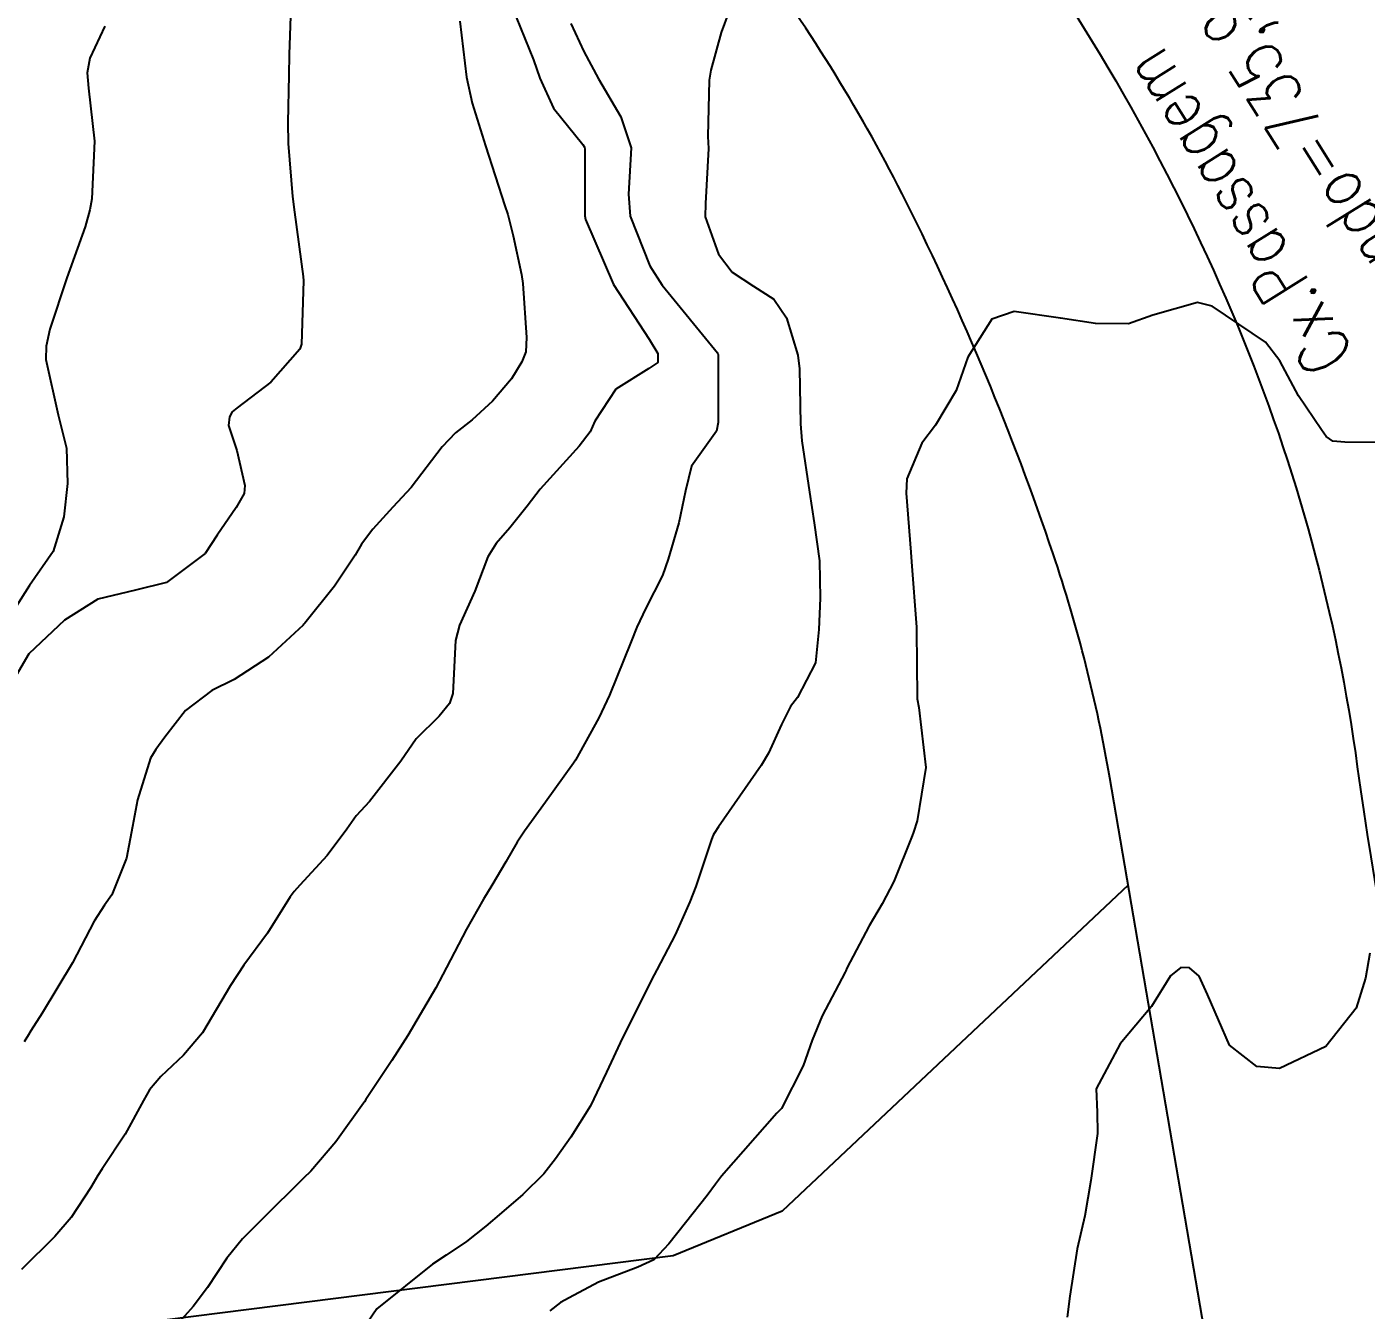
# Model space of a CAD drawing. Header units: metres. Extents: x 298520 to 308411, y 7433745 to 7450750.
# Drawn here: x 304440.65 to 304479.77, y 7439699.62 to 7439737.11 of the extents above; entities that cross this region are included whole.
import ezdxf

# ---------------------------------------------------------------- set-up
doc = ezdxf.new("R2010")
doc.units = ezdxf.units.M
doc.header["$LTSCALE"] = 10
for name, color, linetype in [('Curvas de Nivel 1m', 11, 'Continuous'), ('Curvas de Nivel 5m', 15, 'Continuous'), ('TEXTO', 45, 'Continuous'), ('Vias Primárias', 230, 'Continuous')]:
    doc.layers.add(name, color=color, linetype=linetype)
doc.styles.add('ROMANS', font='romans', dxfattribs={"height": 0.2})

msp = doc.modelspace()

# ---------------------------------------------------------------- linework, layer by layer
at = {"layer": 'Curvas de Nivel 1m', "flags": 128}
for points, elevation in [([(304448.363, 7439737.696), (304448.317, 7439736.301), (304448.303, 7439735.696), (304448.28, 7439734.316), (304448.285, 7439733.696), (304448.413, 7439732.152), (304448.471, 7439731.694), (304448.724, 7439729.811), (304448.731, 7439729.691), (304448.675, 7439727.841), (304448.622, 7439727.692), (304447.776, 7439726.733), (304446.797, 7439725.981), (304446.645, 7439725.862), (304446.569, 7439725.713), (304446.538, 7439725.461), (304446.783, 7439724.731), (304447.023, 7439723.707), (304447, 7439723.477), (304446.763, 7439723.07), (304446.209, 7439722.26), (304445.865, 7439721.723), (304444.734, 7439720.88), (304443.831, 7439720.65), (304442.729, 7439720.388), (304441.757, 7439719.774), (304440.713, 7439718.793), (304440.338, 7439718.162)], 746), ([(304454.939, 7439737.389), (304455.447, 7439736.141), (304455.639, 7439735.609), (304456.038, 7439734.737), (304456.894, 7439733.668), (304456.942, 7439733.59), (304456.947, 7439733.535), (304456.948, 7439731.589), (304456.966, 7439731.485), (304457.79, 7439729.581), (304458.827, 7439727.984), (304459.081, 7439727.567), (304459.082, 7439727.304), (304458.816, 7439727.131), (304457.858, 7439726.529), (304457.237, 7439725.586), (304457.101, 7439725.276), (304456.786, 7439724.863), (304455.644, 7439723.607), (304455.268, 7439723.112), (304454.756, 7439722.478), (304454.357, 7439722.016), (304454.115, 7439721.626), (304453.739, 7439720.624), (304453.288, 7439719.634), (304453.17, 7439719.184), (304453.095, 7439717.636), (304452.996, 7439717.34), (304452.693, 7439716.974), (304452.023, 7439716.31), (304451.578, 7439715.656), (304450.661, 7439714.487), (304450.272, 7439714.059), (304449.996, 7439713.677), (304449.422, 7439712.902), (304448.628, 7439712.034), (304448.462, 7439711.855), (304448.343, 7439711.693), (304447.68, 7439710.632), (304446.993, 7439709.706), (304446.597, 7439709.104), (304445.78, 7439707.728), (304445.23, 7439707.076), (304444.564, 7439706.447), (304444.239, 7439706.062), (304444.058, 7439705.745), (304443.526, 7439704.768), (304442.858, 7439703.757), (304442.726, 7439703.562), (304442.525, 7439703.212), (304441.952, 7439702.328), (304441.467, 7439701.776), (304440.493, 7439700.813)], 744), ([(304456.542, 7439737.209), (304456.921, 7439736.387), (304457.352, 7439735.586), (304457.999, 7439734.482), (304458.299, 7439733.576), (304458.224, 7439732.225), (304458.27, 7439731.576), (304458.849, 7439730.132), (304459.203, 7439729.566), (304460.823, 7439727.583), (304460.837, 7439727.564), (304460.845, 7439727.527), (304460.844, 7439725.549), (304460.79, 7439725.302), (304460.061, 7439724.276), (304459.888, 7439723.559), (304459.696, 7439722.623), (304459.384, 7439721.564), (304459.218, 7439721.085), (304458.728, 7439720.125), (304458.467, 7439719.574), (304458.3, 7439719.158), (304457.668, 7439717.586), (304457.36, 7439716.923), (304456.674, 7439715.687), (304456.639, 7439715.635), (304456.618, 7439715.601), (304455.804, 7439714.466), (304455.182, 7439713.615), (304454.971, 7439713.294), (304454.639, 7439712.724), (304454.228, 7439712.025), (304453.99, 7439711.626), (304453.495, 7439710.75), (304452.913, 7439709.637), (304452.805, 7439709.433), (304452.597, 7439709.041), (304451.778, 7439707.652), (304451.31, 7439706.92), (304450.555, 7439705.777), (304450.516, 7439705.708), (304450.489, 7439705.671), (304449.679, 7439704.541), (304448.945, 7439703.686), (304448.736, 7439703.482), (304448.527, 7439703.281), (304447.728, 7439702.489), (304446.948, 7439701.713), (304446.497, 7439701.146), (304445.925, 7439700.289), (304445.513, 7439699.73), (304445.024, 7439699.188)], 743), ([(304461.152, 7439737.547), (304460.927, 7439736.945), (304460.627, 7439735.842), (304460.58, 7439735.553), (304460.541, 7439733.909), (304460.562, 7439733.553), (304460.471, 7439731.952), (304460.461, 7439731.554), (304460.852, 7439730.472), (304461.247, 7439729.944), (304461.877, 7439729.534), (304462.463, 7439729.15), (304462.834, 7439728.612), (304463.168, 7439727.517), (304463.218, 7439727.115), (304463.249, 7439725.515), (304463.29, 7439725.013), (304463.508, 7439723.513), (304463.647, 7439722.624), (304463.797, 7439721.509), (304463.821, 7439720.42), (304463.786, 7439719.509), (304463.686, 7439718.537), (304463.157, 7439717.515), (304462.959, 7439717.258), (304462.691, 7439716.733), (304462.311, 7439715.893), (304462.096, 7439715.529), (304460.851, 7439713.743), (304460.724, 7439713.549), (304460.699, 7439713.502), (304460.65, 7439713.376), (304460.185, 7439711.999), (304460.018, 7439711.556), (304459.584, 7439710.59), (304459.047, 7439709.566), (304458.895, 7439709.272), (304458.594, 7439708.656), (304458.047, 7439707.578), (304457.578, 7439706.575), (304457.113, 7439705.592), (304456.544, 7439704.674), (304456.095, 7439704.047), (304455.751, 7439703.608), (304455.138, 7439702.999), (304454.516, 7439702.472), (304454.056, 7439702.079), (304453.496, 7439701.63), (304452.9, 7439701.235), (304452.496, 7439700.973), (304450.876, 7439699.664), (304450.477, 7439699.083)], 742), ([(304442.933, 7439737.128), (304442.498, 7439736.188), (304442.415, 7439735.767), (304442.455, 7439735.313), (304442.626, 7439733.764), (304442.549, 7439732.083), (304442.497, 7439731.765), (304442.358, 7439731.268), (304441.826, 7439729.775), (304441.321, 7439728.276), (304441.217, 7439727.784), (304441.213, 7439727.388), (304441.565, 7439725.778), (304441.813, 7439724.805), (304441.838, 7439723.774), (304441.737, 7439722.797), (304441.42, 7439721.78), (304440.733, 7439720.793), (304440.345, 7439720.175)], 747), ([(304480.79, 7439724.972), (304479.138, 7439724.978), (304478.79, 7439725.007), (304478.6, 7439725.142), (304478.461, 7439725.335), (304477.789, 7439726.332), (304477.244, 7439727.354), (304476.821, 7439727.898), (304475.268, 7439728.945), (304474.838, 7439729.061), (304473.539, 7439728.686), (304472.828, 7439728.436), (304471.865, 7439728.446), (304470.835, 7439728.596), (304469.486, 7439728.794), (304468.834, 7439728.568), (304468.13, 7439727.46), (304467.788, 7439726.486), (304467.187, 7439725.474), (304466.788, 7439724.945), (304466.353, 7439723.908), (304466.331, 7439723.484), (304466.464, 7439721.766), (304466.486, 7439721.483), (304466.634, 7439719.571), (304466.636, 7439719.481), (304466.65, 7439717.534), (304466.653, 7439717.48), (304466.699, 7439717.228), (304466.904, 7439715.477), (304466.657, 7439713.914), (304466.546, 7439713.589), (304466.508, 7439713.481), (304465.974, 7439712.145), (304465.627, 7439711.49), (304465.256, 7439710.854), (304464.604, 7439709.61), (304464.568, 7439709.536), (304464.552, 7439709.501), (304463.878, 7439708.219), (304463.584, 7439707.51), (304463.322, 7439706.762), (304462.692, 7439705.519), (304462.624, 7439705.448), (304462.552, 7439705.379), (304460.943, 7439703.544), (304460.766, 7439703.31), (304460.524, 7439702.974), (304459.888, 7439702.181), (304459.403, 7439701.561), (304458.964, 7439701.099), (304458.496, 7439700.885), (304457.35, 7439700.445), (304456.487, 7439699.988), (304456.235, 7439699.853), (304455.931, 7439699.606)], 741)]:
    msp.add_lwpolyline(points, dxfattribs=dict(at, elevation=elevation))
at = {"layer": 'Curvas de Nivel 5m', "flags": 128}
for points, elevation in [([(304453.298, 7439737.276), (304453.488, 7439735.634), (304453.662, 7439734.876), (304454.052, 7439733.628), (304454.613, 7439731.877), (304454.7, 7439731.622), (304454.857, 7439731.001), (304455.099, 7439729.87), (304455.139, 7439729.616), (304455.249, 7439728.035), (304455.221, 7439727.614), (304455.108, 7439727.326), (304454.811, 7439726.829), (304454.251, 7439726.176), (304453.661, 7439725.631), (304453.174, 7439725.251), (304452.785, 7439724.841), (304451.879, 7439723.653), (304451.346, 7439723.08), (304450.754, 7439722.432), (304450.424, 7439721.997), (304450.237, 7439721.675), (304449.639, 7439720.776), (304448.767, 7439719.69), (304448.746, 7439719.666), (304448.722, 7439719.634), (304447.711, 7439718.702), (304446.706, 7439718.041), (304446.059, 7439717.72), (304445.285, 7439717.14), (304444.682, 7439716.358), (304444.417, 7439716.003), (304444.264, 7439715.744), (304443.883, 7439714.526), (304443.741, 7439713.749), (304443.562, 7439712.828), (304443.139, 7439711.755), (304442.921, 7439711.456), (304442.615, 7439710.987), (304441.987, 7439709.769), (304441.106, 7439708.3), (304440.77, 7439707.787), (304440.7, 7439707.67), (304440.578, 7439707.463)], 745), ([(304479.872, 7439710.056), (304479.741, 7439709.319), (304479.469, 7439708.446), (304478.583, 7439707.33), (304477.236, 7439706.687), (304476.574, 7439706.747), (304475.777, 7439707.368), (304475.129, 7439708.844), (304474.889, 7439709.377), (304474.605, 7439709.628), (304474.351, 7439709.637), (304474.048, 7439709.386), (304473.493, 7439708.492), (304472.583, 7439707.4), (304471.882, 7439706.091), (304471.911, 7439705.41), (304471.92, 7439704.782), (304471.728, 7439703.412), (304471.549, 7439702.383), (304471.321, 7439701.418), (304471.107, 7439700.039), (304471.031, 7439699.422)], 740)]:
    msp.add_lwpolyline(points, dxfattribs=dict(at, elevation=elevation))
at = {"layer": 'Vias Primárias'}
for points in [[(304526.993, 7439621.854), (304506.06, 7439647.279), (304490.3, 7439666.577), (304482.177, 7439676.951, -0.108097), (304477.296, 7439687.083), (304475.478, 7439696.451), (304472.277, 7439715.177, 0.039121), (304470.625, 7439721.715, 0.034793), (304466.335, 7439731.996, 0.043845), (304461.864, 7439739.25, 0.050286), (304455.527, 7439746.182, -0.010157), (304451.483, 7439749.95, -2.466492)], [(304461.878, 7439749.95), (304464.895, 7439746.555, -0.054131), (304469.044, 7439740.75, -0.058644), (304476.014, 7439728.363, -0.065252), (304479.507, 7439715.494, 0.050298), (304484.456, 7439694.841, 0.068497), (304493.385, 7439677.373, -0.002936), (304502.527, 7439664.107, 0.09391), (304507.685, 7439658.943, 0.501933), (304511.006, 7439660.087, 0.173024), (304510.929, 7439662.336, 0.04472), (304508.715, 7439666.741), (304503.371, 7439677.415), (304495.136, 7439693.993), (304489.338, 7439706.241, -0.037315), (304488.57, 7439708.234, -0.092799), (304487.609, 7439717.11, -0.142751), (304488.607, 7439719.755, -0.109164), (304490.721, 7439721.568), (304509.228, 7439733.965), (304521.71, 7439741.264, 0.074585), (304527.971, 7439746.307, 0.130242), (304529.89, 7439749.95, -0.796331)], [(304472.813, 7439712.041), (304462.709, 7439702.519), (304459.531, 7439701.21), (304442.207, 7439699.021), (304419.855, 7439687.291), (304399.548, 7439676.662), (304386.743, 7439668.653, 0.103388), (304380.827, 7439662.974, 0.112089), (304378.87, 7439658.024, 0.021961), (304378.079, 7439650.82, 0.072562), (304378.591, 7439644.39, 0.022269), (304380.454, 7439637.631), (304385.202, 7439626.835), (304388.695, 7439619.739), (304391.907, 7439613.929, -0.015133), (304393.534, 7439610.763, -0.195795), (304393.673, 7439608.346, -0.090016), (304391.393, 7439604.256, -0.112647), (304388.318, 7439601.878, -0.070435), (304378.778, 7439598.996, -0.029389), (304373.845, 7439598.531, -0.222668), (304366.922, 7439601.483, -2.235736)]]:
    msp.add_lwpolyline(points, format="xyb", dxfattribs=at)

# ---------------------------------------------------------------- texts
at = {"layer": 'TEXTO', "style": 'ROMANS', "width": 0.8}
for s, p in [('Fundo=735,933', (304481.826, 7439728.97)), ('Cx.Passagem', (304479.446, 7439727.547))]:
    msp.add_text(s, height=1.5, rotation=122, dxfattribs=at).set_placement(p)

doc.saveas('drawing.dxf')
